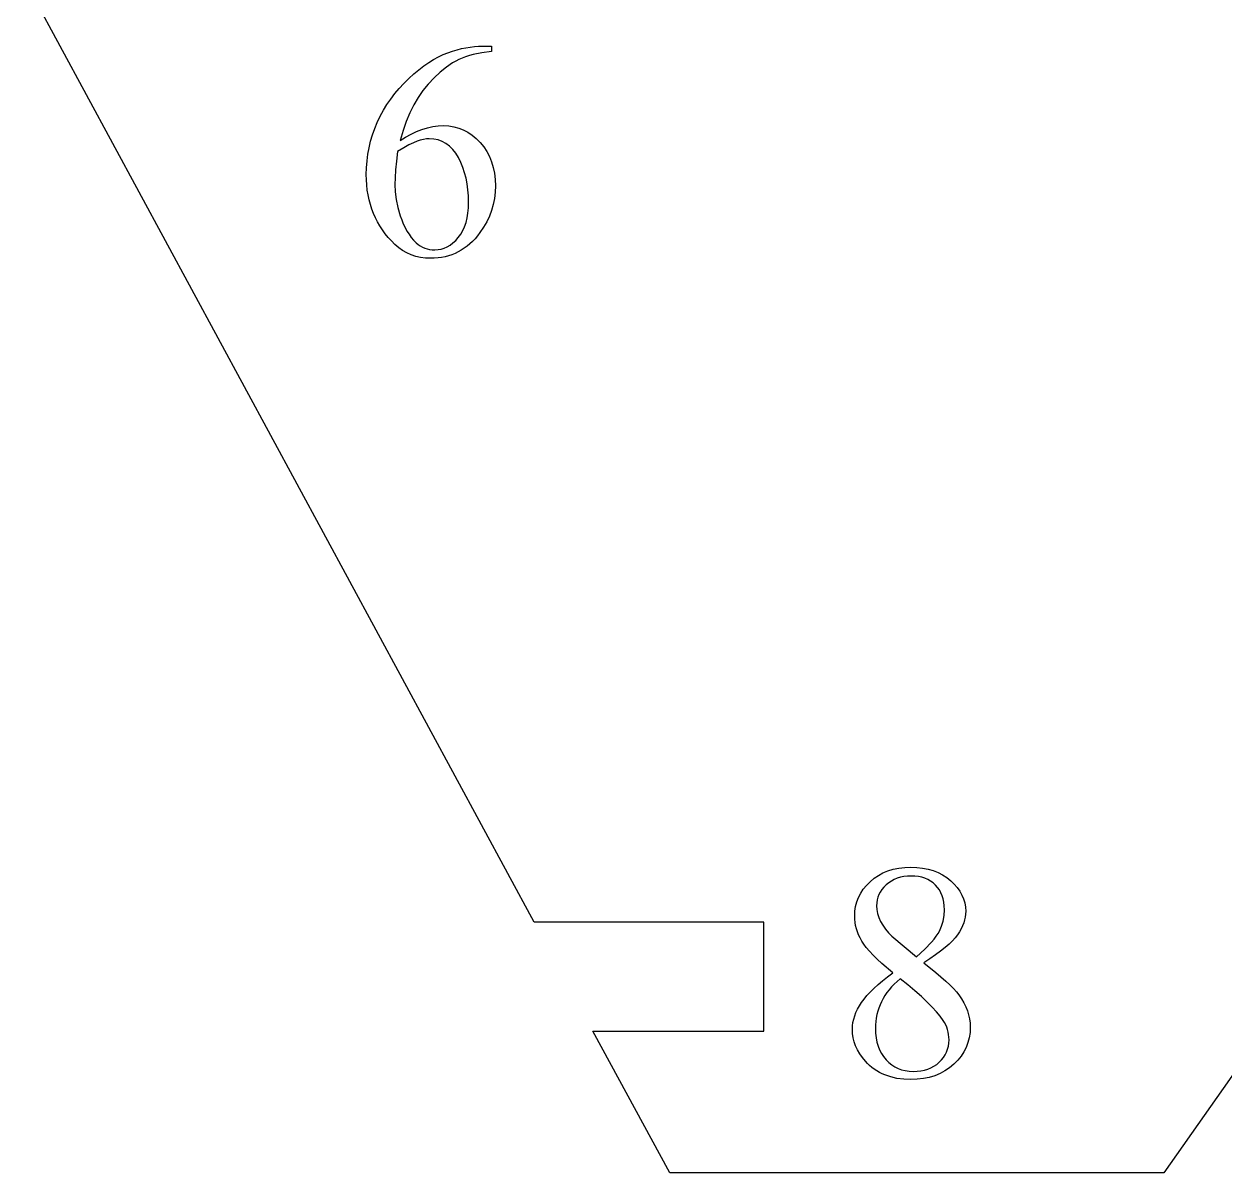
# Model space of a CAD drawing. Extents: x -27 to 581, y 232 to 579.
# Drawn here: x -26.87 to 6.96, y 511.25 to 543.63 of the extents above; entities that cross this region are included whole.
import ezdxf

# ---------------------------------------------------------------- set-up
doc = ezdxf.new("R2010")
doc.units = 0
doc.header["$MEASUREMENT"] = 0
doc.layers.get('0').update_dxf_attribs({"linetype": 'CONTINUOUS'})

msp = doc.modelspace()

# ---------------------------------------------------------------- linework, layer by layer
at = {"color": 1}
for p, q in [((-12.491154, 518.324341), (-26.867033, 544.890503)), ((23.728645, 537.652527), (5.266034, 511.25238))]:
    msp.add_line(p, q, dxfattribs=at)
at = {"color": 1, "ltscale": 0.162014}
msp.add_line((-6.010612, 518.324341), (-12.491154, 518.324341), dxfattribs=at)
at = {"color": 1, "ltscale": 0.076801}
msp.add_line((-6.010612, 515.252319), (-6.010612, 518.324341), dxfattribs=at)
at = {"color": 1, "ltscale": 0.113701}
msp.add_line((-8.664263, 511.25238), (-10.828784, 515.252319), dxfattribs=at)
at = {"color": 1, "ltscale": 0.120454}
msp.add_line((-10.828784, 515.252319), (-6.010612, 515.252319), dxfattribs=at)
at = {"color": 1, "ltscale": 0.348257}
msp.add_line((5.266034, 511.25238), (-8.664263, 511.25238), dxfattribs=at)
at = {"color": 18}
for points in [[(-13.692379, 543.012085), (-13.692379, 542.85498), (-13.959857, 542.820313), (-14.201583, 542.771606), (-14.312788, 542.741943), (-14.417556, 542.708801), (-14.515886, 542.672119), (-14.607778, 542.631958), (-14.696318, 542.58728), (-14.784592, 542.537048), (-14.960343, 542.420105), (-15.135034, 542.281128), (-15.308662, 542.120117), (-15.474326, 541.943115), (-15.625123, 541.756348), (-15.761052, 541.559814), (-15.882113, 541.353394), (-15.991096, 541.13208), (-16.090786, 540.890869), (-16.181185, 540.629761), (-16.262291, 540.348755), (-16.109304, 540.447327), (-15.956184, 540.532715), (-15.802933, 540.605042), (-15.649548, 540.664185), (-15.49603, 540.710144), (-15.34238, 540.743042), (-15.188596, 540.762695), (-15.03468, 540.769287), (-14.889525, 540.761841), (-14.749282, 540.739563), (-14.61395, 540.702393), (-14.48353, 540.650391), (-14.358021, 540.583435), (-14.237424, 540.501709), (-14.121737, 540.405029), (-14.010963, 540.293518), (-13.909414, 540.170349), (-13.821405, 540.038696), (-13.746937, 539.898499), (-13.686007, 539.749817), (-13.638618, 539.592651), (-13.604769, 539.427002), (-13.584459, 539.252808), (-13.577689, 539.07019), (-13.584525, 538.891602), (-13.605034, 538.717041), (-13.639215, 538.546509), (-13.68707, 538.379883), (-13.748596, 538.217285), (-13.823795, 538.058655), (-13.912667, 537.904053), (-14.015211, 537.753357), (-14.082379, 537.665894), (-14.152203, 537.584106), (-14.22468, 537.507935), (-14.299813, 537.437439), (-14.377601, 537.372559), (-14.458043, 537.313354), (-14.541141, 537.259705), (-14.626892, 537.211792), (-14.7153, 537.169434), (-14.806361, 537.132813), (-14.900079, 537.101746), (-14.99645, 537.076355), (-15.095476, 537.056641), (-15.197158, 537.042542), (-15.301495, 537.034058), (-15.408485, 537.03125), (-15.553308, 537.037354), (-15.692556, 537.055664), (-15.826229, 537.086182), (-15.954326, 537.128906), (-16.076849, 537.183899), (-16.193794, 537.251099), (-16.305166, 537.330444), (-16.410963, 537.421997), (-16.508696, 537.51886), (-16.600122, 537.619141), (-16.685244, 537.723022), (-16.764061, 537.830322), (-16.836571, 537.941223), (-16.902777, 538.055603), (-16.962677, 538.173523), (-17.016273, 538.294922), (-17.063562, 538.419922), (-17.104548, 538.54834), (-17.139227, 538.680359), (-17.167601, 538.815857), (-17.189669, 538.954834), (-17.205433, 539.097412), (-17.21489, 539.243408), (-17.218042, 539.393005), (-17.213198, 539.585083), (-17.198662, 539.77478), (-17.174437, 539.962097), (-17.14052, 540.146973), (-17.096914, 540.329529), (-17.043617, 540.509644), (-16.980631, 540.687378), (-16.907955, 540.862732), (-16.826284, 541.034424), (-16.736317, 541.201233), (-16.638054, 541.363098), (-16.531494, 541.520081), (-16.416637, 541.672119), (-16.293486, 541.819275), (-16.162037, 541.961548), (-16.022291, 542.098877), (-15.87916, 542.22821), (-15.737556, 542.346558), (-15.597479, 542.453857), (-15.458928, 542.550171), (-15.321903, 542.635498), (-15.186406, 542.709717), (-15.052435, 542.772949), (-14.91999, 542.825195), (-14.789436, 542.869019), (-14.66114, 542.906982), (-14.5351, 542.939087), (-14.411317, 542.965393), (-14.289791, 542.98584), (-14.170521, 543.000427), (-14.053508, 543.009216), (-13.938751, 543.012085)], [(-16.334503, 540.038696), (-16.367954, 539.765747), (-16.391848, 539.520447), (-16.406185, 539.302734), (-16.410963, 539.112671), (-16.401539, 538.904358), (-16.373264, 538.687378), (-16.326139, 538.461548), (-16.260166, 538.22699), (-16.220179, 538.110596), (-16.17561, 538.000366), (-16.126461, 537.896362), (-16.072733, 537.798462), (-16.014425, 537.706787), (-15.951538, 537.621277), (-15.884071, 537.541931), (-15.812025, 537.46875), (-15.756406, 537.421997), (-15.697865, 537.381409), (-15.636406, 537.347107), (-15.572025, 537.319031), (-15.504725, 537.29718), (-15.434504, 537.281616), (-15.361362, 537.272217), (-15.285299, 537.269104), (-15.194138, 537.274536), (-15.105433, 537.290894), (-15.019182, 537.318115), (-14.935388, 537.356201), (-14.85405, 537.405151), (-14.775167, 537.465027), (-14.69874, 537.535767), (-14.624768, 537.617432), (-14.556572, 537.709167), (-14.497468, 537.810181), (-14.447456, 537.920471), (-14.406538, 538.0401), (-14.374713, 538.168945), (-14.351981, 538.307129), (-14.338342, 538.454651), (-14.333796, 538.61145), (-14.338308, 538.789917), (-14.351849, 538.962402), (-14.374414, 539.128723), (-14.406008, 539.28894), (-14.446627, 539.443054), (-14.496273, 539.591064), (-14.554946, 539.732971), (-14.622644, 539.868774), (-14.69864, 539.993225), (-14.782202, 540.101074), (-14.87333, 540.192322), (-14.972025, 540.266968), (-15.078286, 540.325073), (-15.192114, 540.366577), (-15.313507, 540.391418), (-15.442468, 540.399719), (-15.524636, 540.395508), (-15.609724, 540.382751), (-15.697733, 540.361511), (-15.788662, 540.331787), (-15.89207, 540.287964), (-16.017511, 540.224487), (-16.164989, 540.141418)], [(-2.373192, 516.890076), (-2.684741, 517.156616), (-2.817716, 517.279541), (-2.935493, 517.395569), (-3.03807, 517.504639), (-3.125448, 517.606873), (-3.197628, 517.702209), (-3.254608, 517.790588), (-3.300902, 517.875977), (-3.341024, 517.962097), (-3.374973, 518.049072), (-3.402749, 518.13678), (-3.424353, 518.225342), (-3.439785, 518.314697), (-3.449044, 518.404785), (-3.45213, 518.495728), (-3.44536, 518.633484), (-3.42505, 518.766357), (-3.391201, 518.89447), (-3.343811, 519.0177), (-3.282882, 519.136047), (-3.208413, 519.249573), (-3.120404, 519.358276), (-3.018856, 519.462097), (-2.90609, 519.55719), (-2.784431, 519.639587), (-2.653878, 519.70929), (-2.514431, 519.766357), (-2.36609, 519.81073), (-2.208856, 519.842407), (-2.042727, 519.86145), (-1.867705, 519.867737), (-1.697794, 519.861877), (-1.536378, 519.844116), (-1.383457, 519.814575), (-1.239033, 519.773254), (-1.103103, 519.720093), (-0.97567, 519.65509), (-0.856732, 519.578308), (-0.746289, 519.489685), (-0.646732, 519.393555), (-0.560449, 519.294067), (-0.48744, 519.191223), (-0.427705, 519.085083), (-0.381245, 518.975647), (-0.348059, 518.862915), (-0.328148, 518.746826), (-0.32151, 518.627441), (-0.325095, 518.546509), (-0.335847, 518.46521), (-0.353767, 518.383484), (-0.378856, 518.301392), (-0.411112, 518.218872), (-0.450537, 518.135986), (-0.49713, 518.052673), (-0.550891, 517.968994), (-0.616002, 517.88324), (-0.696643, 517.793762), (-0.792816, 517.700562), (-0.904519, 517.603699), (-1.031754, 517.503052), (-1.174519, 517.398743), (-1.332816, 517.290649), (-1.506643, 517.178894), (-1.164431, 516.905457), (-0.885404, 516.662781), (-0.769586, 516.55304), (-0.669564, 516.450928), (-0.585338, 516.356567), (-0.516909, 516.269897), (-0.441245, 516.160828), (-0.37567, 516.050354), (-0.320183, 515.938354), (-0.274785, 515.824951), (-0.239475, 515.710022), (-0.214254, 515.593689), (-0.199121, 515.475891), (-0.194077, 515.356628), (-0.201311, 515.20752), (-0.223015, 515.063904), (-0.259187, 514.925842), (-0.309829, 514.793274), (-0.37494, 514.666199), (-0.454519, 514.544617), (-0.548568, 514.428589), (-0.657086, 514.317993), (-0.777351, 514.21698), (-0.906643, 514.129395), (-1.044962, 514.055298), (-1.192307, 513.99469), (-1.348679, 513.94751), (-1.514077, 513.913818), (-1.688502, 513.893616), (-1.871953, 513.886902), (-2.071267, 513.894897), (-2.259298, 513.919006), (-2.436046, 513.959167), (-2.601511, 514.015381), (-2.680012, 514.0495), (-2.755692, 514.087646), (-2.828551, 514.129822), (-2.89859, 514.176025), (-2.965808, 514.226196), (-3.030205, 514.280396), (-3.091781, 514.338623), (-3.150537, 514.400879), (-3.236156, 514.505066), (-3.31036, 514.611633), (-3.373148, 514.720642), (-3.424519, 514.832031), (-3.464475, 514.945801), (-3.493015, 515.06189), (-3.510139, 515.180481), (-3.515847, 515.301392), (-3.511831, 515.396851), (-3.499785, 515.492126), (-3.479707, 515.587219), (-3.451599, 515.682129), (-3.41546, 515.776794), (-3.371289, 515.871277), (-3.319088, 515.965515), (-3.258856, 516.059631), (-3.1888, 516.154846), (-3.10713, 516.252502), (-3.013844, 516.3526), (-2.908944, 516.4552), (-2.792428, 516.560242), (-2.664298, 516.667725), (-2.524553, 516.777649)], [(-1.706289, 517.344604), (-1.474785, 517.56189), (-1.290006, 517.755005), (-1.215139, 517.842529), (-1.151953, 517.924011), (-1.100448, 517.999451), (-1.060626, 518.068848), (-1.001156, 518.205933), (-0.958679, 518.351807), (-0.933192, 518.50647), (-0.924696, 518.669861), (-0.928612, 518.778381), (-0.94036, 518.880798), (-0.95994, 518.977234), (-0.987351, 519.067566), (-1.022595, 519.151917), (-1.06567, 519.230225), (-1.116577, 519.302429), (-1.175316, 519.368652), (-1.240825, 519.427856), (-1.312041, 519.479248), (-1.388966, 519.522644), (-1.471599, 519.558228), (-1.55994, 519.585815), (-1.653988, 519.605591), (-1.753745, 519.617432), (-1.85921, 519.621399), (-1.965006, 519.617493), (-2.065758, 519.605713), (-2.161466, 519.586121), (-2.25213, 519.558716), (-2.337749, 519.523499), (-2.418325, 519.480408), (-2.493856, 519.429504), (-2.564342, 519.370789), (-2.628059, 519.306763), (-2.68328, 519.240173), (-2.730006, 519.170837), (-2.768236, 519.098938), (-2.797971, 519.024292), (-2.81921, 518.947021), (-2.831953, 518.867126), (-2.836201, 518.784546), (-2.829165, 518.674133), (-2.808059, 518.563721), (-2.772882, 518.453247), (-2.723634, 518.342773), (-2.661378, 518.233704), (-2.587174, 518.127197), (-2.501024, 518.023438), (-2.402926, 517.922241)], [(-2.173546, 516.728638), (-2.258833, 516.653503), (-2.338413, 516.57666), (-2.412285, 516.498169), (-2.480448, 516.41803), (-2.542904, 516.336243), (-2.599652, 516.252747), (-2.650692, 516.167664), (-2.696024, 516.080872), (-2.735847, 515.992371), (-2.77036, 515.902039), (-2.799564, 515.809937), (-2.823457, 515.716064), (-2.842041, 515.620422), (-2.855316, 515.522949), (-2.86328, 515.423706), (-2.865935, 515.322632), (-2.861256, 515.189087), (-2.847219, 515.062317), (-2.823822, 514.942444), (-2.791068, 514.829346), (-2.748955, 514.723145), (-2.697484, 514.623718), (-2.636654, 514.531189), (-2.566466, 514.445435), (-2.489044, 514.368286), (-2.40651, 514.301453), (-2.318867, 514.244873), (-2.226112, 514.198547), (-2.128247, 514.162537), (-2.025271, 514.136841), (-1.917185, 514.121399), (-1.803988, 514.116272), (-1.692152, 514.1203), (-1.586024, 514.132446), (-1.485603, 514.15271), (-1.390891, 514.18103), (-1.301887, 514.217468), (-1.21859, 514.262024), (-1.141002, 514.314636), (-1.069121, 514.375366), (-1.004409, 514.441895), (-0.948325, 514.511841), (-0.900869, 514.585266), (-0.862041, 514.662109), (-0.831842, 514.742432), (-0.810272, 514.826172), (-0.797329, 514.913391), (-0.793015, 515.004028), (-0.795537, 515.079529), (-0.803103, 515.152954), (-0.815714, 515.224487), (-0.833369, 515.293945), (-0.856068, 515.36145), (-0.883811, 515.426941), (-0.916599, 515.490479), (-0.954431, 515.552002), (-1.039453, 515.668884), (-1.143723, 515.794373), (-1.267241, 515.928528), (-1.410006, 516.071289), (-1.572019, 516.222717), (-1.75328, 516.38269), (-1.953789, 516.551392)]]:
    msp.add_lwpolyline(points, close=True, dxfattribs=at)

doc.saveas('drawing.dxf')
